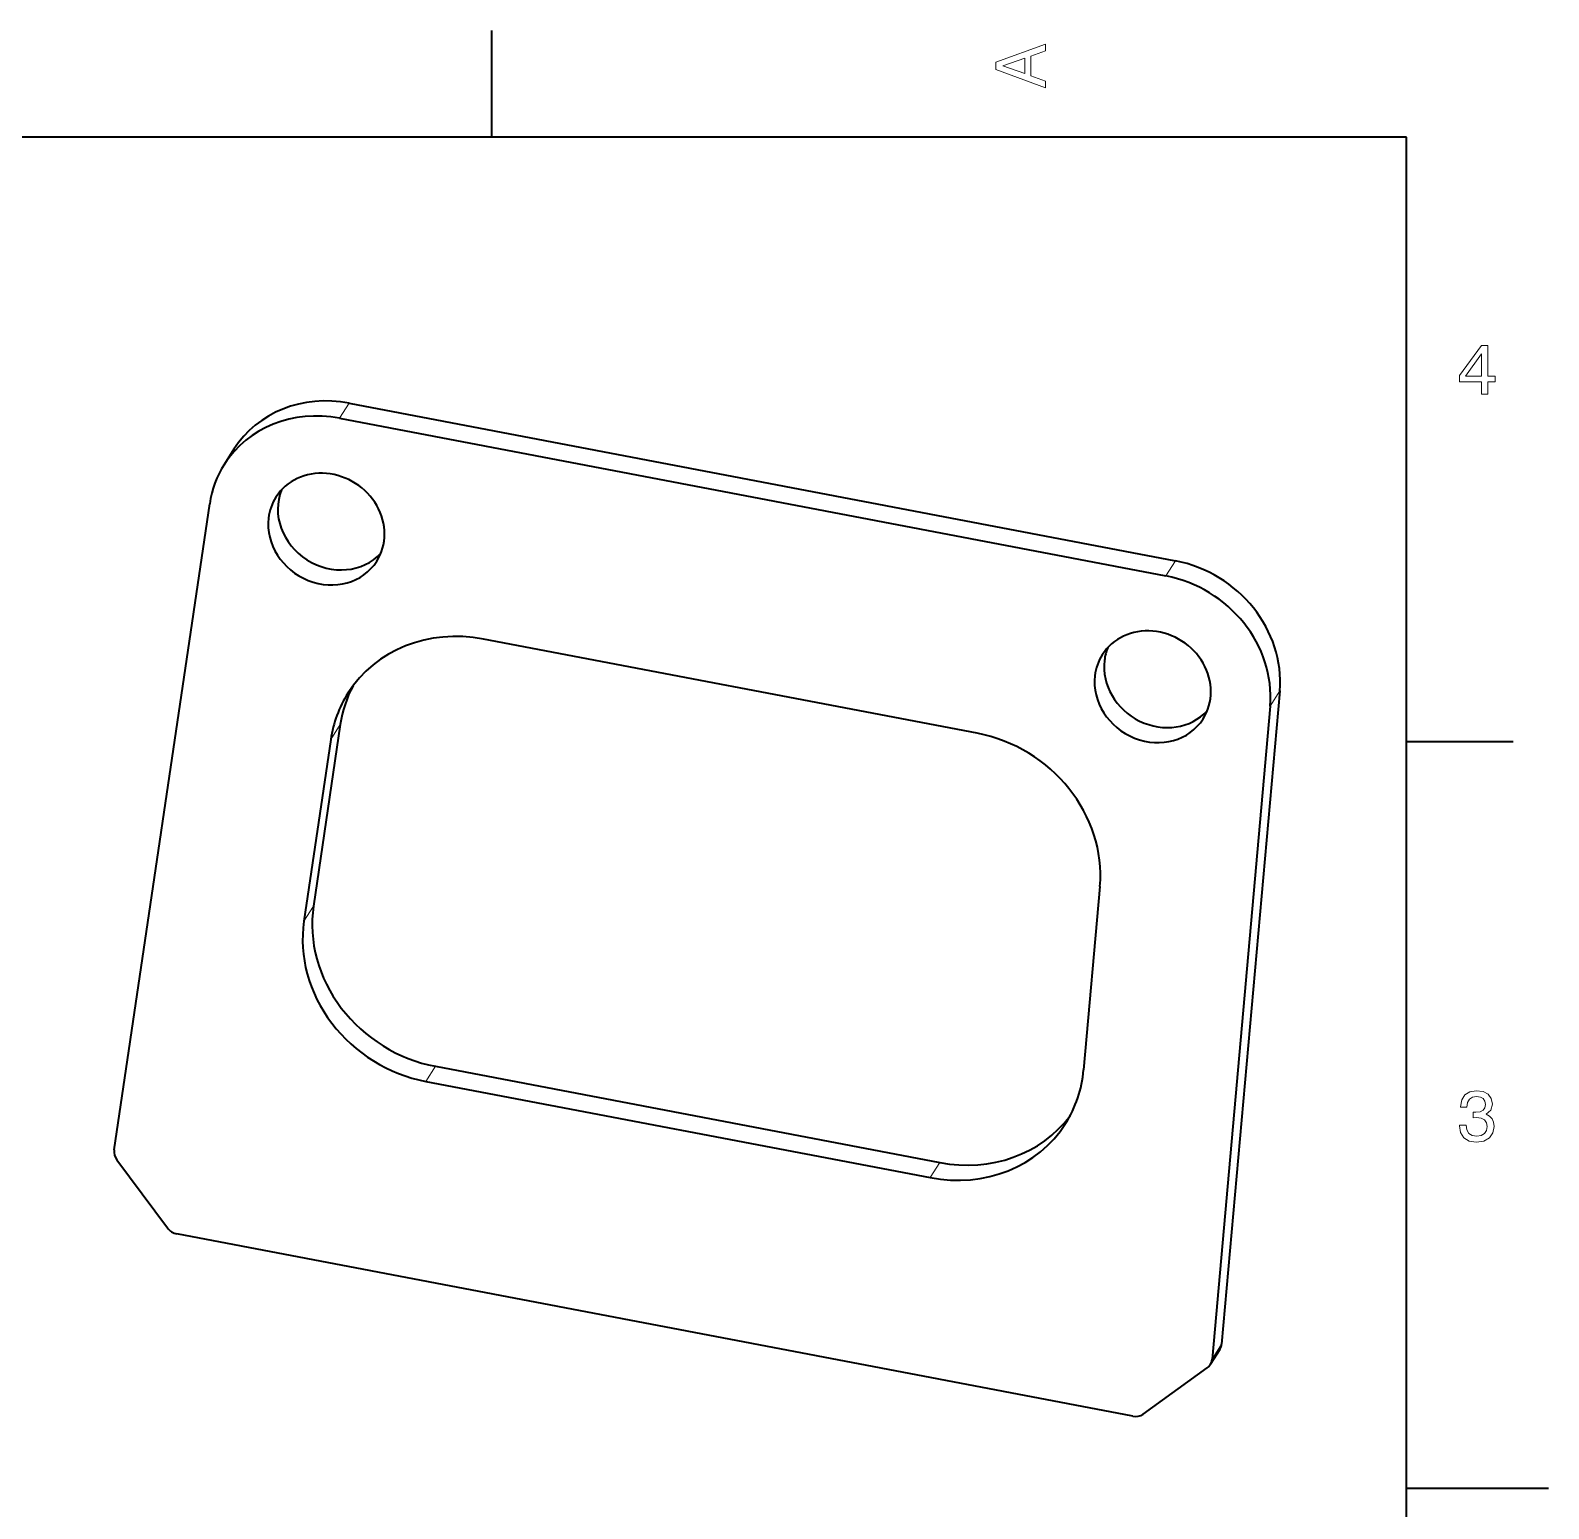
# Model space of a CAD drawing. Extents: x 0 to 297, y 0 to 210.
# Drawn here: x 190.3 to 297, y 103.6 to 207.5 of the extents above; entities that cross this region are included whole.
import ezdxf

# ---------------------------------------------------------------- set-up
doc = ezdxf.new("R2010")
doc.units = 0

msp = doc.modelspace()

# ---------------------------------------------------------------- linework, layer by layer
at = {"color": 7, "lineweight": 35, "ltscale": 0.1875}
for p, q in [((222.699997, 200), (222.699997, 207.5)), ((287, 157.5), (294.5, 157.5))]:
    msp.add_line(p, q, dxfattribs=at)
at = {"color": 7, "lineweight": 35}
for p, q in [((287, 200), (10, 200)), ((287, 10), (287, 200)), ((212.659653, 181.283783), (270.758057, 170.197922)), ((211.984436, 180.222382), (270.082825, 169.136536)), ((196.154419, 128.782593), (202.861557, 174.210754)), ((256.826141, 158.071548), (222.101089, 164.697495)), ((278.090302, 161.046448), (274.008911, 115.117271)), ((277.41507, 159.985062), (273.33371, 114.055885)), ((218.725937, 134.654968), (254.188889, 127.888214)), ((218.05072, 133.593567), (253.513672, 126.826828)), ((267.758698, 110.045425), (200.557388, 122.868225))]:
    msp.add_line(p, q, dxfattribs=at)
at = {"color": 7, "lineweight": 13, "ltscale": 0.031449}
for p, q in [((211.984436, 180.222382), (212.659653, 181.283783)), ((270.082825, 169.136536), (270.758057, 170.197922)), ((277.41507, 159.985062), (278.090302, 161.046448)), ((211.368286, 157.624985), (212.043503, 158.686371)), ((209.483459, 144.858902), (210.158691, 145.920288)), ((218.05072, 133.593567), (218.725937, 134.654968)), ((253.513672, 126.826828), (254.188889, 127.888214)), ((273.33371, 114.055885), (274.008911, 115.117271))]:
    msp.add_line(p, q, dxfattribs=at)
at = {"color": 7, "lineweight": 35, "ltscale": 0.031449}
for p, q in [((204.567368, 178.052368), (203.892136, 176.990967)), ((273.881805, 114.740311), (273.206573, 113.678925))]:
    msp.add_line(p, q, dxfattribs=at)
at = {"color": 7, "lineweight": 35, "ltscale": 0.322612}
for p, q in [((212.043503, 158.686371), (210.158691, 145.920288)), ((211.368286, 157.624985), (209.483459, 144.858902))]:
    msp.add_line(p, q, dxfattribs=at)
at = {"color": 7, "lineweight": 35, "ltscale": 0.323944}
msp.add_line((265.452332, 147.305115), (264.305389, 134.398224), dxfattribs=at)
at = {"color": 7, "lineweight": 35, "ltscale": 0.148953}
msp.add_line((196.341888, 128.076645), (199.888138, 123.288811), dxfattribs=at)
at = {"color": 7, "lineweight": 35, "ltscale": 0.138736}
msp.add_line((268.495605, 110.197701), (272.991425, 113.451019), dxfattribs=at)
at = {"color": 7, "lineweight": 35, "ltscale": 0.25}
msp.add_line((287, 105), (297, 105), dxfattribs=at)
at = {"color": 7, "lineweight": 13}
for points in [[(261.633209, 203.466858), (261.633209, 203.930847), (260.604401, 204.298996), (260.604401, 205.695969), (261.633209, 206.064133), (261.633209, 206.538193), (258.128174, 205.257217), (258.128174, 204.742798)], [(260.17572, 204.460388), (258.632477, 205), (260.17572, 205.539627)], [(292.277374, 181.916794), (292.731262, 181.916794), (292.731262, 182.784225), (293.23056, 182.784225), (293.23056, 183.187683), (292.731262, 183.187683), (292.731262, 185.341141), (292.272339, 185.341141), (290.739197, 183.228027), (290.739197, 182.784225), (292.277374, 182.784225)], [(291.162842, 183.187683), (292.277374, 184.756134), (292.277374, 183.187683)], [(290.729126, 130.51622), (290.729126, 130.480911), (290.809814, 129.996765), (291.046844, 129.633652), (291.420044, 129.401657), (291.914276, 129.315933), (292.438782, 129.401657), (292.832153, 129.623566), (293.08429, 129.976593), (293.175079, 130.430481), (293.134735, 130.728027), (293.023773, 130.970108), (292.842224, 131.156708), (292.600159, 131.292877), (292.927948, 131.565216), (293.043945, 131.998932), (292.968292, 132.392303), (292.751434, 132.68985), (292.398407, 132.87645), (291.914276, 132.942017), (291.460388, 132.861313), (291.112396, 132.63942), (290.885468, 132.286392), (290.809814, 131.817368), (290.809814, 131.782074), (291.258636, 131.782074), (291.299011, 132.104828), (291.430115, 132.336823), (291.641937, 132.478027), (291.939484, 132.528473), (292.201721, 132.488113), (292.393372, 132.382217), (292.509369, 132.210739), (292.554749, 131.97876), (292.509369, 131.731628), (292.388336, 131.565216), (292.176514, 131.46434), (291.889069, 131.434082), (291.692383, 131.439133), (291.692383, 131.04071), (291.939484, 131.050797), (292.257202, 131.005417), (292.494232, 130.884369), (292.635468, 130.687683), (292.685883, 130.430481), (292.630402, 130.13797), (292.484161, 129.921112), (292.252167, 129.784943), (291.944519, 129.739563), (291.626801, 129.789993), (291.394806, 129.941284), (291.248566, 130.183365), (291.193085, 130.51622)]]:
    msp.add_lwpolyline(points, close=True, dxfattribs=at)
at = {"color": 7, "lineweight": 35}
for centre, major_axis, start_param, end_param in [((211.739304, 173.490204), (-7.171753, 4.562447), 5.1247698968, 6.2832282012), ((211.064072, 172.428802), (-7.171753, 4.562447), 5.1247698968, 6.2832282012), ((211.064072, 172.428802), (-7.171753, 4.562447), 0.000042894, 0.3851721296), ((211.064072, 172.428802), (-3.543686, 2.254387), 3.1415849871, 6.2831776407), ((211.739304, 173.490204), (-3.543686, 2.254387), 0.1656240981, 2.9759063427), ((211.064072, 172.428802), (-3.543686, 2.254387), 6.2831776407, 6.6955662236), ((211.064072, 172.428802), (-3.543686, 2.254387), 0.4123809164, 3.1415849871), ((269.837708, 162.404327), (-7.171753, 4.562447), 3.5811823569, 5.1247698968), ((269.162476, 161.342957), (-7.171753, 4.562447), 3.5811823569, 5.1247698968), ((221.018311, 155.52858), (-8.437363, 5.367584), 5.1247698968, 6.2832282012), ((269.162476, 161.342957), (-3.543686, 2.254387), 3.1415849871, 6.2831776407), ((269.162476, 161.342957), (-3.543686, 2.254387), 6.2831776407, 6.6955662236), ((269.837708, 162.404327), (-3.543686, 2.254387), 0.1656240981, 0.4123809164), ((269.837708, 162.404327), (-3.543686, 2.254387), 0.4123809164, 2.9759063427), ((221.693527, 156.589966), (-8.437363, 5.367584), 0.0692776631, 0.3851721296), ((269.162476, 161.342957), (-3.543686, 2.254387), 0.4123809164, 3.1415849871), ((221.018311, 155.52858), (-8.437363, 5.367584), 0.000042894, 0.3851721296), ((255.743378, 148.902634), (-8.437363, 5.367584), 3.5811823569, 5.1247698968), ((219.808716, 143.823883), (-8.437363, 5.367584), 0.3851721296, 1.9831772432), ((219.133484, 142.762497), (-8.437363, 5.367584), 0.3851721296, 1.9831772432), ((254.596436, 135.995743), (8.437363, -5.367584), 6.2831730332, 6.7227750105), ((254.596436, 135.995743), (8.437363, -5.367584), 5.1247698968, 6.2831730332), ((255.271667, 137.057129), (8.437363, -5.367584), 5.1247698968, 6.2137583385), ((197.119415, 128.572952), (0.843735, -0.536758), 3.5267647832, 4.3121629466), ((200.665665, 123.785118), (0.843735, -0.536758), 4.3121629466, 5.1247698968), ((273.038025, 115.277023), (0.843735, -0.536758), 0.0000621285, 0.4395897033), ((272.362793, 114.215637), (0.843735, -0.536758), 5.9373768471, 6.2832474357), ((272.362793, 114.215637), (0.843735, -0.536758), 0.0000621285, 0.4395897033), ((267.866974, 110.962318), (0.843735, -0.536758), 5.1247698968, 5.9373768471)]:
    msp.add_ellipse(centre, major_axis=major_axis, ratio=0.907838, start_param=start_param, end_param=end_param, dxfattribs=at)

doc.saveas('drawing.dxf')
